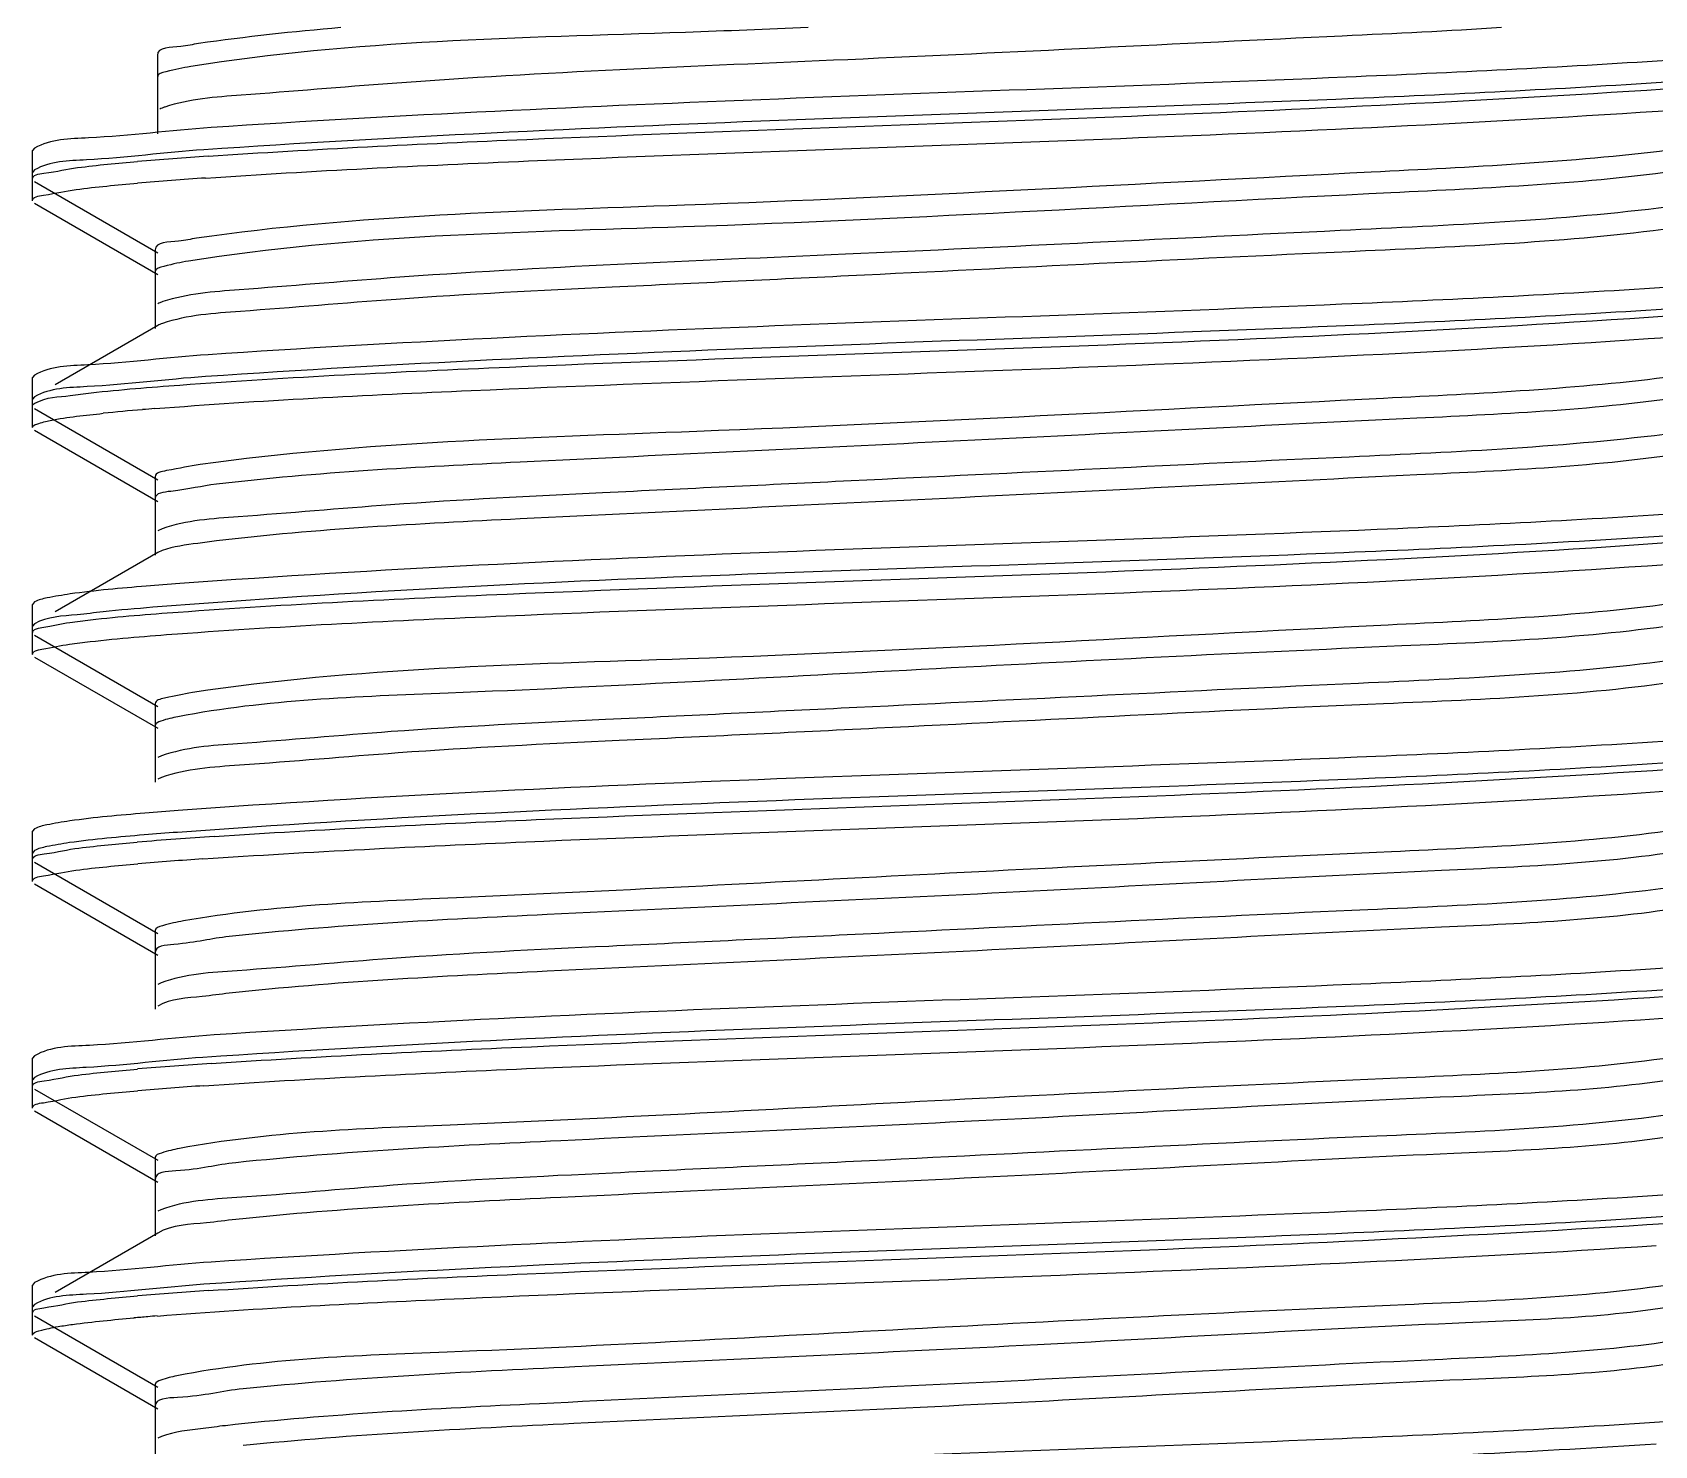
# Model space of a CAD drawing. Extents: x 1725261 to 1937680, y 860327 to 1571294.
# Drawn here: x 1831840.5 to 1832010.7, y 1215997.1 to 1216145.4 of the extents above; entities that cross this region are included whole.
import ezdxf

# ---------------------------------------------------------------- set-up
doc = ezdxf.new("R2010")
doc.units = 0
doc.header["$LTSCALE"] = 1000
doc.header["$MEASUREMENT"] = 0

msp = doc.modelspace()

# ---------------------------------------------------------------- linework, layer by layer
at = {"linetype": 'Continuous'}
for p, q in [((1831853.58, 1216143.01), (1831853.58, 1216137.06)), ((1831853.58, 1216140.73), (1831853.58, 1216134.78)), ((1831840.69, 1216133.27), (1831840.47, 1216133.01)), ((1831840.47, 1216130.03), (1831840.47, 1216133.01)), ((1831840.47, 1216130.03), (1831840.47, 1216133.01)), ((1831840.69, 1216130.99), (1831840.47, 1216130.73)), ((1831840.47, 1216127.75), (1831840.47, 1216130.73)), ((1831840.47, 1216127.75), (1831840.47, 1216130.73)), ((1831840.69, 1216129.77), (1831853.62, 1216122.29)), ((1831840.69, 1216127.49), (1831853.62, 1216120.01)), ((1831853.36, 1216122.59), (1831853.36, 1216116.64)), ((1831853.36, 1216120.31), (1831853.36, 1216114.36)), ((1831853.62, 1216114.66), (1831842.87, 1216108.43)), ((1831840.69, 1216109.45), (1831840.47, 1216109.19)), ((1831840.47, 1216106.22), (1831840.47, 1216109.19)), ((1831840.47, 1216106.22), (1831840.47, 1216109.19)), ((1831840.69, 1216107.18), (1831840.47, 1216106.91)), ((1831840.47, 1216103.94), (1831840.47, 1216106.91)), ((1831840.47, 1216103.94), (1831840.47, 1216106.91)), ((1831840.69, 1216105.96), (1831853.62, 1216098.47)), ((1831840.69, 1216103.68), (1831853.62, 1216096.2)), ((1831853.36, 1216098.78), (1831853.36, 1216092.82)), ((1831853.36, 1216096.5), (1831853.36, 1216090.54)), ((1831854.09, 1216093.33), (1831853.62, 1216093.12)), ((1831854.07, 1216091.04), (1831853.62, 1216090.85)), ((1831853.62, 1216090.85), (1831842.87, 1216084.62)), ((1831840.69, 1216085.64), (1831840.47, 1216085.38)), ((1831840.47, 1216082.4), (1831840.47, 1216085.38)), ((1831840.47, 1216082.4), (1831840.47, 1216085.38)), ((1831840.69, 1216083.36), (1831840.47, 1216083.1)), ((1831840.47, 1216080.13), (1831840.47, 1216083.1)), ((1831840.47, 1216080.13), (1831840.47, 1216083.1)), ((1831840.69, 1216082.14), (1831853.62, 1216074.66)), ((1831840.69, 1216079.86), (1831853.62, 1216072.38)), ((1831853.36, 1216074.96), (1831853.36, 1216069.01)), ((1831853.36, 1216072.68), (1831853.36, 1216066.73)), ((1831854.03, 1216069.49), (1831853.62, 1216069.31)), ((1831854.02, 1216067.21), (1831853.62, 1216067.03)), ((1831840.69, 1216061.83), (1831840.47, 1216061.57)), ((1831840.47, 1216058.59), (1831840.47, 1216061.57)), ((1831840.47, 1216058.59), (1831840.47, 1216061.57)), ((1831840.69, 1216059.55), (1831840.47, 1216059.29)), ((1831840.47, 1216056.31), (1831840.47, 1216059.29)), ((1831840.47, 1216056.31), (1831840.47, 1216059.29)), ((1831840.69, 1216058.33), (1831853.62, 1216050.85)), ((1831840.69, 1216056.05), (1831853.62, 1216048.57)), ((1831853.36, 1216051.15), (1831853.36, 1216045.2)), ((1831853.36, 1216048.87), (1831853.36, 1216042.92)), ((1831853.99, 1216045.66), (1831853.62, 1216045.5)), ((1831840.69, 1216038.02), (1831840.47, 1216037.76)), ((1831840.47, 1216034.78), (1831840.47, 1216037.76)), ((1831840.47, 1216034.78), (1831840.47, 1216037.76)), ((1831840.69, 1216035.74), (1831840.47, 1216035.48)), ((1831840.47, 1216032.5), (1831840.47, 1216035.48)), ((1831840.47, 1216032.5), (1831840.47, 1216035.48)), ((1831840.69, 1216034.52), (1831853.62, 1216027.04)), ((1831840.69, 1216032.24), (1831853.62, 1216024.76)), ((1831853.36, 1216027.34), (1831853.36, 1216021.38)), ((1831853.36, 1216025.06), (1831853.36, 1216019.11)), ((1831853.95, 1216021.84), (1831853.62, 1216021.69)), ((1831853.62, 1216019.41), (1831842.87, 1216013.18)), ((1831840.69, 1216014.2), (1831840.47, 1216013.94)), ((1831840.47, 1216010.97), (1831840.47, 1216013.94)), ((1831840.47, 1216010.97), (1831840.47, 1216013.94)), ((1831840.69, 1216011.92), (1831840.47, 1216011.66)), ((1831840.47, 1216008.69), (1831840.47, 1216011.66)), ((1831840.47, 1216008.69), (1831840.47, 1216011.66)), ((1831840.69, 1216010.71), (1831853.62, 1216003.22)), ((1831840.69, 1216008.43), (1831853.62, 1216000.94)), ((1831853.36, 1216003.52), (1831853.36, 1215997.57)), ((1831853.36, 1216001.25), (1831853.36, 1215995.29)), ((1831854.01, 1215998.05), (1831853.62, 1215997.87))]:
    msp.add_line(p, q, dxfattribs=at)
for centre, radius, start, end in [((1831886.44, 1215715.86), 417.47, 93.783, 94.8009), ((1831886.05, 1215718.59), 412.46, 93.8102, 94.8059), ((1831869.54, 1215892.62), 213.92, 94.7007, 95.8096), ((1831879.18, 1215779.62), 327.34, 94.5302, 94.7613), ((1831887.3, 1215633.66), 428.27, 93.7148, 94.7991), ((1831885.71, 1215651.46), 408.13, 93.8414, 94.804), ((1831886.89, 1215615.04), 423.07, 93.7475, 94.7999), ((1831885.82, 1215626.21), 409.57, 93.8303, 94.8051), ((1831886.46, 1215596.62), 417.65, 93.7819, 94.8008), ((1831875.97, 1215723.21), 288.36, 94.6548, 94.9427), ((1831880.22, 1215671.18), 340.57, 94.4875, 94.6577)]:
    msp.add_arc(centre, radius, start, end, dxfattribs=at)
for points, knots in [([(1831994.63, 1216145.92), (1831989.06, 1216145.56), (1831966.17, 1216144.5), (1831927.43, 1216142.5), (1831888.79, 1216141.05), (1831865.03, 1216138.99), (1831856.94, 1216138.44), (1831854.38, 1216137.59)], [0.1128028, 0.1128028, 0.1128028, 0.1128028, 0.2183399, 0.5463795, 0.8484707, 0.9488124, 1, 1, 1, 1]), ([(1831921.87, 1216145.92), (1831917.59, 1216145.74), (1831895.94, 1216144.9), (1831874.21, 1216144.58), (1831857.08, 1216141.84)], [0.5868121, 0.5868121, 0.5868121, 0.5868121, 0.6687512, 1, 1, 1, 1]), ([(1831857.91, 1216144.25), (1831857.28, 1216144.16), (1831856.06, 1216143.81), (1831853.58, 1216143.89), (1831853.58, 1216143.01)], [0, 0, 0, 0, 0.421799, 1, 1, 1, 1]), ([(1832012.04, 1216142.48), (1832000.82, 1216141.74), (1831949.88, 1216139.29), (1831898.88, 1216138.07), (1831859.22, 1216135.43)], [0, 0, 0, 0, 0.220591, 1, 1, 1, 1]), ([(1831857.08, 1216141.84), (1831856.2, 1216141.7), (1831855.26, 1216141.47), (1831853.58, 1216141.08), (1831853.58, 1216140.73)], [0, 0, 0, 0, 0.719897, 1, 1, 1, 1]), ([(1832012.99, 1216140.27), (1832001.71, 1216139.5), (1831950.21, 1216137.02), (1831898.64, 1216135.83), (1831858.47, 1216133.1)], [0, 0, 0, 0, 0.219185, 1, 1, 1, 1]), ([(1831858.9, 1216132.43), (1831870.04, 1216133.18), (1831920.99, 1216135.63), (1831972, 1216136.86), (1832011.74, 1216139.49)], [0, 0, 0, 0, 0.218984, 1, 1, 1, 1]), ([(1831854.38, 1216137.59), (1831854.27, 1216137.55), (1831854.09, 1216137.49), (1831853.92, 1216137.4), (1831853.84, 1216137.36)], [0, 0, 0, 0, 0.556917, 1, 1, 1, 1]), ([(1831858.64, 1216130.13), (1831869.93, 1216130.9), (1831921.37, 1216133.37), (1831972.87, 1216134.56), (1832012.96, 1216137.29)], [0, 0, 0, 0, 0.21965, 1, 1, 1, 1]), ([(1831859.22, 1216135.43), (1831854.93, 1216135.14), (1831848.92, 1216134.31), (1831842.36, 1216134.22), (1831840.7, 1216133.27)], [0, 0, 0, 0, 0.691053, 1, 1, 1, 1]), ([(1831858.47, 1216133.1), (1831854.35, 1216132.82), (1831848.59, 1216132.02), (1831842.3, 1216131.91), (1831840.7, 1216130.99)], [0, 0, 0, 0, 0.690337, 1, 1, 1, 1]), ([(1832012.2, 1216133.05), (1832001.84, 1216131.77), (1831967.34, 1216130.13), (1831915.9, 1216127.2), (1831874.62, 1216126.26), (1831857.69, 1216123.82)], [0, 0, 0, 0, 0.20233, 0.668453, 1, 1, 1, 1]), ([(1831840.47, 1216130.03), (1831840.47, 1216130.48), (1831842.83, 1216130.75), (1831844.02, 1216131.08), (1831845.21, 1216131.23)], [0, 0, 0, 0, 0.271038, 1, 1, 1, 1]), ([(1832013.67, 1216130.97), (1832003.52, 1216129.52), (1831968.46, 1216128.01), (1831916.3, 1216124.77), (1831873.99, 1216124.16), (1831856.86, 1216121.42)], [0, 0, 0, 0, 0.19563, 0.668751, 1, 1, 1, 1]), ([(1831840.47, 1216127.75), (1831840.47, 1216128.18), (1831842.75, 1216128.47), (1831843.9, 1216128.78), (1831845.05, 1216128.93)], [0, 0, 0, 0, 0.271539, 1, 1, 1, 1]), ([(1832012.2, 1216127.1), (1832000.76, 1216125.68), (1831971.89, 1216124.39), (1831927.2, 1216122.08), (1831888.56, 1216120.62), (1831864.81, 1216118.57), (1831856.72, 1216118.01), (1831854.15, 1216117.16)], [0, 0, 0, 0, 0.21834, 0.54638, 0.848471, 0.948812, 1, 1, 1, 1]), ([(1831857.69, 1216123.82), (1831857.06, 1216123.73), (1831855.84, 1216123.38), (1831853.36, 1216123.46), (1831853.36, 1216122.59)], [0, 0, 0, 0, 0.421799, 1, 1, 1, 1]), ([(1832013.67, 1216125.02), (1832002.64, 1216123.45), (1831973.92, 1216122.25), (1831936.47, 1216120.34), (1831902.57, 1216118.74), (1831880.69, 1216117.68), (1831865.05, 1216116.29), (1831856.73, 1216115.76), (1831854.12, 1216114.87)], [0, 0, 0, 0, 0.208967, 0.538107, 0.703891, 0.84582, 0.948226, 1, 1, 1, 1]), ([(1831856.86, 1216121.42), (1831855.98, 1216121.28), (1831855.04, 1216121.05), (1831853.36, 1216120.66), (1831853.36, 1216120.31)], [0, 0, 0, 0, 0.719897, 1, 1, 1, 1]), ([(1832011.74, 1216118.65), (1832000.47, 1216117.9), (1831949.52, 1216115.47), (1831898.51, 1216114.26), (1831858.9, 1216111.59)], [0, 0, 0, 0, 0.221599, 1, 1, 1, 1]), ([(1831854.15, 1216117.16), (1831854.05, 1216117.13), (1831853.87, 1216117.06), (1831853.69, 1216116.98), (1831853.62, 1216116.94)], [0, 0, 0, 0, 0.556917, 1, 1, 1, 1]), ([(1831854.12, 1216114.87), (1831854.02, 1216114.84), (1831853.85, 1216114.78), (1831853.69, 1216114.7), (1831853.62, 1216114.66)], [0, 0, 0, 0, 0.55453, 1, 1, 1, 1]), ([(1831855.94, 1216108.41), (1831867.45, 1216109.25), (1831920.78, 1216111.84), (1831974.2, 1216112.89), (1832015.93, 1216115.96)], [0, 0, 0, 0, 0.216246, 1, 1, 1, 1]), ([(1832012.96, 1216116.45), (1832001.71, 1216115.69), (1831950.27, 1216113.21), (1831898.77, 1216112.01), (1831858.64, 1216109.3)], [0, 0, 0, 0, 0.219069, 1, 1, 1, 1]), ([(1831853.32, 1216105.93), (1831864.37, 1216106.81), (1831917.94, 1216109.45), (1831971.57, 1216110.58), (1832013.99, 1216113.55)], [0, 0, 0, 0, 0.20676, 1, 1, 1, 1]), ([(1831858.9, 1216111.59), (1831854.68, 1216111.31), (1831848.78, 1216110.49), (1831842.34, 1216110.4), (1831840.7, 1216109.45)], [0, 0, 0, 0, 0.69074, 1, 1, 1, 1]), ([(1831858.64, 1216109.3), (1831854.49, 1216109.01), (1831848.67, 1216108.21), (1831842.32, 1216108.11), (1831840.7, 1216107.18)], [0, 0, 0, 0, 0.690525, 1, 1, 1, 1]), ([(1831844.43, 1216107.31), (1831845.16, 1216107.42), (1831848.99, 1216107.88), (1831852.83, 1216108.18), (1831855.94, 1216108.41)], [0, 0, 0, 0, 0.191579, 1, 1, 1, 1]), ([(1832012.8, 1216109.32), (1832002.67, 1216107.99), (1831968.4, 1216106.38), (1831916.89, 1216103.47), (1831875.33, 1216102.44), (1831858.08, 1216100.07)], [0, 0, 0, 0, 0.197662, 0.663013, 1, 1, 1, 1]), ([(1831840.47, 1216106.22), (1831840.47, 1216106.34), (1831841.88, 1216107.23), (1831843.18, 1216107.14), (1831844.43, 1216107.31)], [0, 0, 0, 0, 0.088851, 1, 1, 1, 1]), ([(1832014.19, 1216107.23), (1832004.79, 1216105.81), (1831979.76, 1216104.68), (1831938.93, 1216102.56), (1831896.92, 1216100.59), (1831870.35, 1216099.26), (1831859.77, 1216098)], [0, 0, 0, 0, 0.184318, 0.484662, 0.793435, 1, 1, 1, 1]), ([(1831840.47, 1216103.94), (1831840.47, 1216104.14), (1831841.31, 1216104.47), (1831841.87, 1216104.6), (1831842.34, 1216104.69)], [0, 0, 0, 0, 0.292788, 1, 1, 1, 1]), ([(1832012.8, 1216103.36), (1832001.48, 1216101.89), (1831972.61, 1216100.61), (1831935.11, 1216098.76), (1831901.58, 1216097.16), (1831880.09, 1216096.11), (1831864.77, 1216094.73), (1831856.63, 1216094.21), (1831854.09, 1216093.33)], [0, 0, 0, 0, 0.21516, 0.544196, 0.7084, 0.848448, 0.949211, 1, 1, 1, 1]), ([(1832014.19, 1216101.28), (1832004.79, 1216099.86), (1831979.76, 1216098.72), (1831938.93, 1216096.6), (1831896.92, 1216094.63), (1831870.35, 1216093.31), (1831859.77, 1216092.05)], [0, 0, 0, 0, 0.184318, 0.484662, 0.793435, 1, 1, 1, 1]), ([(1831858.08, 1216100.07), (1831856.9, 1216099.9), (1831855.69, 1216099.59), (1831853.36, 1216099.23), (1831853.36, 1216098.78)], [0, 0, 0, 0, 0.72583, 1, 1, 1, 1]), ([(1831859.77, 1216098), (1831858.17, 1216097.81), (1831856.59, 1216097.35), (1831853.36, 1216097.1), (1831853.36, 1216096.5)], [0, 0, 0, 0, 0.729301, 1, 1, 1, 1]), ([(1832015.93, 1216095.13), (1832004.5, 1216094.29), (1831951.16, 1216091.68), (1831897.76, 1216090.62), (1831855.94, 1216087.57)], [0, 0, 0, 0, 0.214632, 1, 1, 1, 1]), ([(1832013.99, 1216092.71), (1832002.04, 1216091.88), (1831948.41, 1216089.28), (1831894.68, 1216088.4), (1831853.1, 1216085.08)], [0, 0, 0, 0, 0.22323, 1, 1, 1, 1]), ([(1831859.77, 1216092.05), (1831859.12, 1216091.97), (1831857.21, 1216091.71), (1831855.28, 1216091.46), (1831854.07, 1216091.04)], [0, 0, 0, 0, 0.338076, 1, 1, 1, 1]), ([(1831855.77, 1216084.58), (1831867.26, 1216085.42), (1831920.63, 1216088.02), (1831974.08, 1216089.07), (1832015.87, 1216092.15)], [0, 0, 0, 0, 0.215731, 1, 1, 1, 1]), ([(1831855.68, 1216082.3), (1831867.17, 1216083.14), (1831920.56, 1216085.74), (1831974.02, 1216086.79), (1832015.84, 1216089.87)], [0, 0, 0, 0, 0.215475, 1, 1, 1, 1]), ([(1831844.43, 1216086.48), (1831843.62, 1216086.36), (1831842.37, 1216086.15), (1831841.09, 1216085.87), (1831840.7, 1216085.64)], [0, 0, 0, 0, 0.644174, 1, 1, 1, 1]), ([(1831855.94, 1216087.57), (1831854.76, 1216087.49), (1831850.92, 1216087.19), (1831847.08, 1216086.85), (1831844.43, 1216086.48)], [0, 0, 0, 0, 0.307205, 1, 1, 1, 1]), ([(1831847.88, 1216084.61), (1831846.97, 1216084.51), (1831844.6, 1216084.17), (1831842.01, 1216084.12), (1831840.69, 1216083.36)], [0, 0, 0, 0, 0.375236, 1, 1, 1, 1]), ([(1831844.39, 1216083.5), (1831845.11, 1216083.6), (1831848.89, 1216084.06), (1831852.69, 1216084.36), (1831855.77, 1216084.58)], [0, 0, 0, 0, 0.191511, 1, 1, 1, 1]), ([(1832013.36, 1216085.58), (1832003.22, 1216084.18), (1831968.41, 1216082.62), (1831916.47, 1216079.51), (1831874.42, 1216078.74), (1831857.25, 1216076.13)], [0, 0, 0, 0, 0.196452, 0.666888, 1, 1, 1, 1]), ([(1831840.47, 1216082.4), (1831840.47, 1216082.78), (1831842.39, 1216083.1), (1831843.4, 1216083.36), (1831844.39, 1216083.5)], [0, 0, 0, 0, 0.274232, 1, 1, 1, 1]), ([(1832014.67, 1216083.5), (1832004.6, 1216081.87), (1831977.51, 1216080.8), (1831933.99, 1216078.61), (1831891.23, 1216076.2), (1831865.05, 1216075.4), (1831855.73, 1216073.59)], [0, 0, 0, 0, 0.192134, 0.50924, 0.821185, 1, 1, 1, 1]), ([(1831840.47, 1216080.13), (1831840.47, 1216080.5), (1831842.38, 1216080.82), (1831843.38, 1216081.07), (1831844.36, 1216081.21)], [0, 0, 0, 0, 0.274372, 1, 1, 1, 1]), ([(1831844.36, 1216081.21), (1831845.08, 1216081.31), (1831848.84, 1216081.77), (1831852.62, 1216082.07), (1831855.68, 1216082.3)], [0, 0, 0, 0, 0.191416, 1, 1, 1, 1]), ([(1832013.36, 1216079.63), (1832002.19, 1216078.09), (1831973.32, 1216076.86), (1831935.74, 1216074.97), (1831901.92, 1216073.36), (1831880.19, 1216072.32), (1831864.76, 1216070.9), (1831856.56, 1216070.4), (1831854.03, 1216069.49)], [0, 0, 0, 0, 0.211837, 0.541782, 0.707159, 0.848243, 0.949504, 1, 1, 1, 1]), ([(1832014.67, 1216077.54), (1832003.98, 1216075.81), (1831975.31, 1216074.78), (1831937.79, 1216072.77), (1831903.33, 1216071.15), (1831880.98, 1216070.09), (1831865.08, 1216068.64), (1831856.62, 1216068.15), (1831854.02, 1216067.21)], [0, 0, 0, 0, 0.201859, 0.53258, 0.70075, 0.844896, 0.948529, 1, 1, 1, 1]), ([(1831857.25, 1216076.13), (1831856.27, 1216075.98), (1831855.24, 1216075.73), (1831853.36, 1216075.34), (1831853.36, 1216074.96)], [0, 0, 0, 0, 0.722107, 1, 1, 1, 1]), ([(1831855.73, 1216073.59), (1831855.13, 1216073.48), (1831854.44, 1216073.32), (1831853.36, 1216072.93), (1831853.36, 1216072.68)], [0, 0, 0, 0, 0.710182, 1, 1, 1, 1]), ([(1832015.87, 1216071.31), (1832004.41, 1216070.47), (1831951.04, 1216067.86), (1831897.6, 1216066.81), (1831855.77, 1216063.75)], [0, 0, 0, 0, 0.214988, 1, 1, 1, 1]), ([(1832015.84, 1216069.03), (1832004.37, 1216068.19), (1831950.98, 1216065.58), (1831897.52, 1216064.53), (1831855.68, 1216061.46)], [0, 0, 0, 0, 0.215162, 1, 1, 1, 1]), ([(1831859.55, 1216061.03), (1831870.8, 1216061.78), (1831921.74, 1216064.22), (1831972.74, 1216065.43), (1832012.37, 1216068.09)], [0, 0, 0, 0, 0.221083, 1, 1, 1, 1]), ([(1831858.36, 1216058.67), (1831869.65, 1216059.44), (1831921.21, 1216061.93), (1831972.84, 1216063.12), (1832013.06, 1216065.86)], [0, 0, 0, 0, 0.219074, 1, 1, 1, 1]), ([(1831844.39, 1216062.66), (1831843.58, 1216062.55), (1831842.35, 1216062.33), (1831841.09, 1216062.05), (1831840.7, 1216061.83)], [0, 0, 0, 0, 0.643682, 1, 1, 1, 1]), ([(1831855.77, 1216063.75), (1831854.6, 1216063.66), (1831850.8, 1216063.36), (1831847, 1216063.03), (1831844.39, 1216062.66)], [0, 0, 0, 0, 0.307292, 1, 1, 1, 1]), ([(1831844.36, 1216060.38), (1831843.56, 1216060.26), (1831842.33, 1216060.05), (1831841.08, 1216059.77), (1831840.7, 1216059.55)], [0, 0, 0, 0, 0.64337, 1, 1, 1, 1]), ([(1831855.68, 1216061.46), (1831854.52, 1216061.38), (1831850.74, 1216061.08), (1831846.96, 1216060.74), (1831844.36, 1216060.38)], [0, 0, 0, 0, 0.307396, 1, 1, 1, 1]), ([(1832013.9, 1216061.84), (1832003.7, 1216060.35), (1831976.86, 1216059.17), (1831933.88, 1216057.06), (1831891.66, 1216054.78), (1831865.76, 1216053.81), (1831856.32, 1216052.17)], [0, 0, 0, 0, 0.195819, 0.509469, 0.817855, 1, 1, 1, 1]), ([(1831840.47, 1216058.59), (1831840.47, 1216059.05), (1831842.91, 1216059.32), (1831844.12, 1216059.66), (1831845.35, 1216059.81)], [0, 0, 0, 0, 0.270597, 1, 1, 1, 1]), ([(1832015.13, 1216059.76), (1832006.3, 1216058.23), (1831982.02, 1216057.24), (1831941.85, 1216055.02), (1831899.4, 1216053.11), (1831872.19, 1216051.73), (1831861.11, 1216050.53)], [0, 0, 0, 0, 0.17416, 0.470646, 0.783277, 1, 1, 1, 1]), ([(1831840.47, 1216056.31), (1831840.47, 1216056.74), (1831842.74, 1216057.03), (1831843.89, 1216057.34), (1831845.03, 1216057.49)], [0, 0, 0, 0, 0.271622, 1, 1, 1, 1]), ([(1832013.9, 1216055.89), (1832002.88, 1216054.28), (1831974.03, 1216053.12), (1831936.4, 1216051.18), (1831902.29, 1216049.56), (1831880.32, 1216048.52), (1831864.77, 1216047.07), (1831856.5, 1216046.6), (1831853.99, 1216045.66)], [0, 0, 0, 0, 0.20838, 0.539161, 0.705719, 0.84788, 0.949708, 1, 1, 1, 1]), ([(1832015.13, 1216053.81), (1832006.3, 1216052.28), (1831982.02, 1216051.29), (1831941.85, 1216049.07), (1831899.4, 1216047.16), (1831872.19, 1216045.78), (1831861.11, 1216044.58)], [0, 0, 0, 0, 0.17416, 0.470646, 0.783277, 1, 1, 1, 1]), ([(1831856.32, 1216052.17), (1831855.57, 1216052.04), (1831854.75, 1216051.85), (1831853.36, 1216051.45), (1831853.36, 1216051.15)], [0, 0, 0, 0, 0.715949, 1, 1, 1, 1]), ([(1831861.11, 1216050.53), (1831859.17, 1216050.32), (1831857.32, 1216049.75), (1831853.35, 1216049.58), (1831853.36, 1216048.87)], [0, 0, 0, 0, 0.732984, 1, 1, 1, 1]), ([(1832012.37, 1216047.25), (1832001.2, 1216046.5), (1831950.26, 1216044.06), (1831899.26, 1216042.83), (1831859.55, 1216040.2)], [0, 0, 0, 0, 0.21953, 1, 1, 1, 1]), ([(1831861.11, 1216044.58), (1831860.17, 1216044.47), (1831857.69, 1216044.1), (1831855, 1216044.02), (1831853.62, 1216043.22)], [0, 0, 0, 0, 0.372158, 1, 1, 1, 1]), ([(1832013.06, 1216045.02), (1832001.77, 1216044.25), (1831950.21, 1216041.77), (1831898.58, 1216040.58), (1831858.36, 1216037.84)], [0, 0, 0, 0, 0.21912, 1, 1, 1, 1]), ([(1831859.23, 1216037.2), (1831870.43, 1216037.95), (1831921.37, 1216040.39), (1831972.37, 1216041.62), (1832012.05, 1216044.26)], [0, 0, 0, 0, 0.220054, 1, 1, 1, 1]), ([(1831858.46, 1216034.87), (1831869.74, 1216035.63), (1831921.25, 1216038.12), (1831972.82, 1216039.31), (1832012.99, 1216042.04)], [0, 0, 0, 0, 0.219245, 1, 1, 1, 1]), ([(1831859.55, 1216040.2), (1831855.18, 1216039.91), (1831849.07, 1216039.06), (1831842.39, 1216038.99), (1831840.7, 1216038.02)], [0, 0, 0, 0, 0.69136, 1, 1, 1, 1]), ([(1831858.36, 1216037.84), (1831854.28, 1216037.56), (1831848.54, 1216036.76), (1831842.29, 1216036.65), (1831840.7, 1216035.74)], [0, 0, 0, 0, 0.690221, 1, 1, 1, 1]), ([(1832014.41, 1216038.11), (1832004.28, 1216036.53), (1831977.24, 1216035.42), (1831933.88, 1216033.26), (1831891.31, 1216030.89), (1831865.24, 1216030.03), (1831855.89, 1216028.28)], [0, 0, 0, 0, 0.193633, 0.509715, 0.820379, 1, 1, 1, 1]), ([(1831840.47, 1216034.78), (1831840.47, 1216035.23), (1831842.87, 1216035.5), (1831844.08, 1216035.84), (1831845.28, 1216035.99)], [0, 0, 0, 0, 0.270794, 1, 1, 1, 1]), ([(1832015.55, 1216036.02), (1832007.02, 1216034.43), (1831983.13, 1216033.54), (1831943.3, 1216031.25), (1831900.67, 1216029.37), (1831873.15, 1216027.97), (1831861.83, 1216026.79)], [0, 0, 0, 0, 0.169059, 0.463606, 0.77817, 1, 1, 1, 1]), ([(1831840.47, 1216032.5), (1831840.47, 1216032.93), (1831842.74, 1216033.22), (1831843.89, 1216033.53), (1831845.03, 1216033.68)], [0, 0, 0, 0, 0.271623, 1, 1, 1, 1]), ([(1832014.41, 1216032.15), (1832003.56, 1216030.46), (1831974.74, 1216029.38), (1831937.07, 1216027.39), (1831902.68, 1216025.76), (1831880.47, 1216024.73), (1831864.8, 1216023.24), (1831856.46, 1216022.8), (1831853.95, 1216021.84)], [0, 0, 0, 0, 0.204799, 0.536352, 0.704101, 0.847377, 0.949834, 1, 1, 1, 1]), ([(1832015.55, 1216030.07), (1832007.02, 1216028.47), (1831983.13, 1216027.58), (1831943.3, 1216025.3), (1831900.67, 1216023.42), (1831873.15, 1216022.02), (1831861.83, 1216020.84)], [0, 0, 0, 0, 0.169059, 0.463606, 0.77817, 1, 1, 1, 1]), ([(1831855.89, 1216028.28), (1831855.25, 1216028.16), (1831854.53, 1216027.99), (1831853.36, 1216027.6), (1831853.36, 1216027.34)], [0, 0, 0, 0, 0.711978, 1, 1, 1, 1]), ([(1831861.83, 1216026.79), (1831859.71, 1216026.57), (1831857.71, 1216025.94), (1831853.36, 1216025.83), (1831853.36, 1216025.06)], [0, 0, 0, 0, 0.733874, 1, 1, 1, 1]), ([(1832012.05, 1216023.42), (1832000.83, 1216022.67), (1831949.89, 1216020.23), (1831898.89, 1216019.01), (1831859.23, 1216016.36)], [0, 0, 0, 0, 0.220558, 1, 1, 1, 1]), ([(1832012.99, 1216021.2), (1832001.71, 1216020.44), (1831950.2, 1216017.96), (1831898.63, 1216016.76), (1831858.46, 1216014.03)], [0, 0, 0, 0, 0.219186, 1, 1, 1, 1]), ([(1831861.83, 1216020.84), (1831860.79, 1216020.73), (1831858.08, 1216020.33), (1831855.12, 1216020.28), (1831853.62, 1216019.41)], [0, 0, 0, 0, 0.374179, 1, 1, 1, 1]), ([(1831858.91, 1216013.36), (1831870.06, 1216014.11), (1831921, 1216016.56), (1831972.01, 1216017.8), (1832011.75, 1216020.42)], [0, 0, 0, 0, 0.219018, 1, 1, 1, 1]), ([(1831853.58, 1216010.7), (1831864.28, 1216011.54), (1831916.71, 1216014.14), (1831969.2, 1216015.39), (1832010.86, 1216018.09)], [0, 0, 0, 0, 0.204514, 1, 1, 1, 1]), ([(1831859.23, 1216016.36), (1831854.94, 1216016.08), (1831848.93, 1216015.24), (1831842.37, 1216015.16), (1831840.7, 1216014.2)], [0, 0, 0, 0, 0.691063, 1, 1, 1, 1]), ([(1831858.46, 1216014.03), (1831854.35, 1216013.75), (1831848.58, 1216012.95), (1831842.3, 1216012.85), (1831840.7, 1216011.92)], [0, 0, 0, 0, 0.690332, 1, 1, 1, 1]), ([(1832014.88, 1216014.37), (1832004.87, 1216012.7), (1831977.74, 1216011.67), (1831934.12, 1216009.46), (1831891.22, 1216007.02), (1831864.94, 1216006.25), (1831855.63, 1216004.42)], [0, 0, 0, 0, 0.190819, 0.5086, 0.821571, 1, 1, 1, 1]), ([(1831840.47, 1216010.97), (1831840.47, 1216011.41), (1831842.83, 1216011.69), (1831844.02, 1216012.01), (1831845.21, 1216012.17)], [0, 0, 0, 0, 0.27103, 1, 1, 1, 1]), ([(1832015.94, 1216012.29), (1832007.71, 1216010.61), (1831984.2, 1216009.84), (1831944.76, 1216007.48), (1831901.95, 1216005.64), (1831874.14, 1216004.21), (1831862.57, 1216003.06)], [0, 0, 0, 0, 0.163938, 0.456535, 0.773032, 1, 1, 1, 1]), ([(1831840.47, 1216008.69), (1831840.47, 1216008.96), (1831841.75, 1216009.3), (1831842.49, 1216009.48), (1831843.17, 1216009.59)], [0, 0, 0, 0, 0.282056, 1, 1, 1, 1]), ([(1831843.17, 1216009.59), (1831843.67, 1216009.68), (1831846.32, 1216010.06), (1831848.97, 1216010.31), (1831851.13, 1216010.5)], [0, 0, 0, 0, 0.190856, 1, 1, 1, 1]), ([(1832014.88, 1216008.42), (1832005.89, 1216006.92), (1831981.4, 1216005.89), (1831941.03, 1216003.7), (1831898.71, 1216001.77), (1831871.67, 1216000.4), (1831860.72, 1215999.19)], [0, 0, 0, 0, 0.176994, 0.474556, 0.786113, 1, 1, 1, 1]), ([(1832015.85, 1216006.31), (1832007.57, 1216004.67), (1831984.03, 1216003.86), (1831944.58, 1216001.52), (1831901.86, 1215999.68), (1831874.11, 1215998.26), (1831862.57, 1215997.1)], [0, 0, 0, 0, 0.164905, 0.457517, 0.773479, 1, 1, 1, 1]), ([(1831855.63, 1216004.42), (1831855.05, 1216004.3), (1831854.39, 1216004.15), (1831853.36, 1216003.76), (1831853.36, 1216003.52)], [0, 0, 0, 0, 0.708966, 1, 1, 1, 1]), ([(1831862.57, 1216003.06), (1831860.28, 1216002.83), (1831858.11, 1216002.12), (1831853.36, 1216002.08), (1831853.36, 1216001.25)], [0, 0, 0, 0, 0.733597, 1, 1, 1, 1]), ([(1831860.72, 1215999.19), (1831859.94, 1215999.1), (1831857.7, 1215998.81), (1831855.4, 1215998.56), (1831854.01, 1215998.05)], [0, 0, 0, 0, 0.346189, 1, 1, 1, 1]), ([(1832011.75, 1215999.59), (1832000.48, 1215998.84), (1831949.53, 1215996.4), (1831898.52, 1215995.19), (1831858.91, 1215992.53)], [0, 0, 0, 0, 0.221566, 1, 1, 1, 1]), ([(1832010.86, 1215997.25), (1831998.8, 1215996.47), (1831946.31, 1215993.96), (1831893.74, 1215993.03), (1831853.41, 1215989.85)], [0, 0, 0, 0, 0.230084, 1, 1, 1, 1])]:
    msp.add_open_spline(points, degree=3, knots=knots, dxfattribs=at)
for points in [[(1831872.84, 1216145.92), (1831867.85, 1216145.5), (1831862.87, 1216144.96), (1831857.91, 1216144.25)], [(1831845.21, 1216131.23), (1831847.3, 1216131.5), (1831849.4, 1216131.69), (1831851.5, 1216131.87)], [(1831845.05, 1216128.93), (1831847.19, 1216129.21), (1831849.34, 1216129.41), (1831851.5, 1216129.59)], [(1831842.34, 1216104.69), (1831844.17, 1216105.06), (1831846.03, 1216105.25), (1831847.88, 1216105.44)], [(1831853.1, 1216085.08), (1831851.36, 1216084.94), (1831849.62, 1216084.79), (1831847.88, 1216084.61)], [(1831845.35, 1216059.81), (1831847.38, 1216060.07), (1831849.42, 1216060.26), (1831851.47, 1216060.43)], [(1831845.03, 1216057.49), (1831847.19, 1216057.77), (1831849.36, 1216057.97), (1831851.53, 1216058.16)], [(1831845.28, 1216035.99), (1831847.35, 1216036.25), (1831849.41, 1216036.44), (1831851.49, 1216036.62)], [(1831845.03, 1216033.68), (1831847.18, 1216033.96), (1831849.35, 1216034.16), (1831851.51, 1216034.34)], [(1831845.21, 1216012.17), (1831847.3, 1216012.43), (1831849.4, 1216012.63), (1831851.5, 1216012.81)]]:
    msp.add_open_spline(points, degree=3, dxfattribs=at)

doc.saveas('drawing.dxf')
